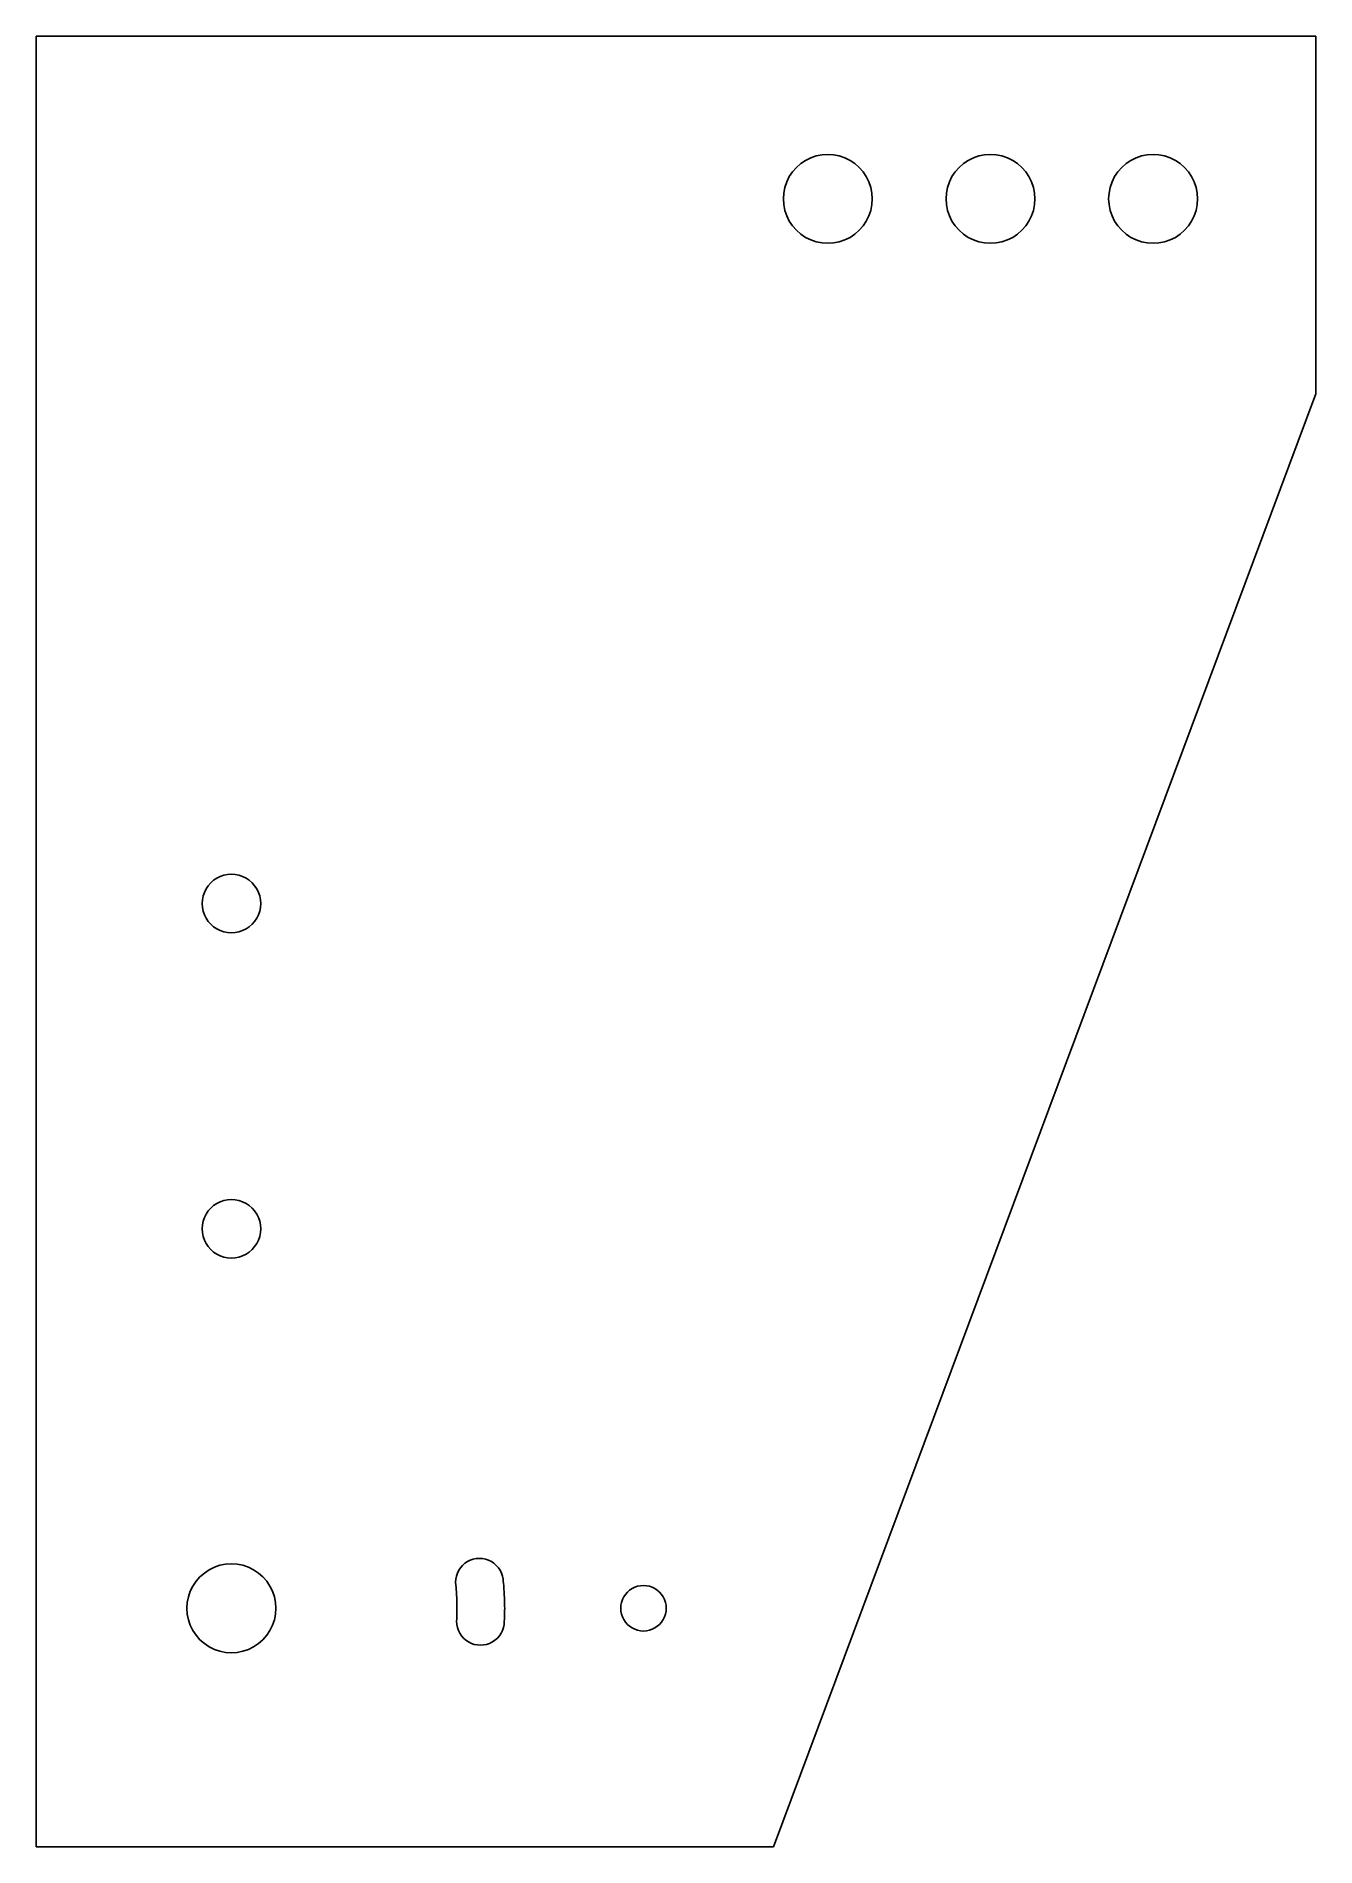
# Model space of a CAD drawing. Header units: metres. Extents: x -18 to 100, y -22 to 145.
import ezdxf

# ---------------------------------------------------------------- set-up
doc = ezdxf.new("R2010")
doc.units = ezdxf.units.M

msp = doc.modelspace()

# ---------------------------------------------------------------- linework, layer by layer
for p, q in [((100, 145), (-18, 145)), ((-18, 145), (-18, -22)), ((100, 112), (100, 145)), ((52.95, 133.551), (53.431, 133.788)), ((53.431, 133.788), (53.9388, 133.96)), ((53.9388, 133.96), (54.4648, 134.065)), ((54.4648, 134.065), (55, 134.1)), ((55, 134.1), (55.5352, 134.065)), ((55.5352, 134.065), (56.0612, 133.96)), ((56.0612, 133.96), (56.569, 133.788)), ((56.569, 133.788), (57.05, 133.551)), ((67.95, 133.551), (68.431, 133.788)), ((68.431, 133.788), (68.9388, 133.96)), ((68.9388, 133.96), (69.4648, 134.065)), ((69.4648, 134.065), (70, 134.1)), ((70, 134.1), (70.5352, 134.065)), ((70.5352, 134.065), (71.0612, 133.96)), ((71.0612, 133.96), (71.569, 133.788)), ((71.569, 133.788), (72.05, 133.551)), ((82.95, 133.551), (83.431, 133.788)), ((83.431, 133.788), (83.9388, 133.96)), ((83.9388, 133.96), (84.4648, 134.065)), ((84.4648, 134.065), (85, 134.1)), ((85, 134.1), (85.5352, 134.065)), ((85.5352, 134.065), (86.0612, 133.96)), ((86.0612, 133.96), (86.569, 133.788)), ((86.569, 133.788), (87.05, 133.551)), ((51.2121, 131.569), (51.4493, 132.05)), ((51.4493, 132.05), (51.7472, 132.496)), ((51.7472, 132.496), (52.1009, 132.899)), ((52.1009, 132.899), (52.5041, 133.253)), ((52.5041, 133.253), (52.95, 133.551)), ((57.05, 133.551), (57.4959, 133.253)), ((57.4959, 133.253), (57.8991, 132.899)), ((57.8991, 132.899), (58.2527, 132.496)), ((58.2527, 132.496), (58.5507, 132.05)), ((58.5507, 132.05), (58.7879, 131.569)), ((66.2121, 131.569), (66.4493, 132.05)), ((66.4493, 132.05), (66.7472, 132.496)), ((66.7472, 132.496), (67.1009, 132.899)), ((67.1009, 132.899), (67.5041, 133.253)), ((67.5041, 133.253), (67.95, 133.551)), ((72.05, 133.551), (72.4959, 133.253)), ((72.4959, 133.253), (72.8991, 132.899)), ((72.8991, 132.899), (73.2527, 132.496)), ((73.2527, 132.496), (73.5507, 132.05)), ((73.5507, 132.05), (73.7879, 131.569)), ((81.2121, 131.569), (81.4493, 132.05)), ((81.4493, 132.05), (81.7472, 132.496)), ((81.7472, 132.496), (82.1009, 132.899)), ((82.1009, 132.899), (82.5041, 133.253)), ((82.5041, 133.253), (82.95, 133.551)), ((87.05, 133.551), (87.4959, 133.253)), ((87.4959, 133.253), (87.8991, 132.899)), ((87.8991, 132.899), (88.2527, 132.496)), ((88.2527, 132.496), (88.5507, 132.05)), ((88.5507, 132.05), (88.7879, 131.569)), ((50.9, 130), (50.9351, 130.535)), ((50.9351, 130.535), (51.0397, 131.061)), ((51.0397, 131.061), (51.2121, 131.569)), ((58.7879, 131.569), (58.9603, 131.061)), ((58.9603, 131.061), (59.0649, 130.535)), ((59.0649, 130.535), (59.1, 130)), ((65.9, 130), (65.9351, 130.535)), ((65.9351, 130.535), (66.0397, 131.061)), ((66.0397, 131.061), (66.2121, 131.569)), ((73.7879, 131.569), (73.9603, 131.061)), ((73.9603, 131.061), (74.0649, 130.535)), ((74.0649, 130.535), (74.1, 130)), ((80.9, 130), (80.9351, 130.535)), ((80.9351, 130.535), (81.0397, 131.061)), ((81.0397, 131.061), (81.2121, 131.569)), ((88.7879, 131.569), (88.9603, 131.061)), ((88.9603, 131.061), (89.0649, 130.535)), ((89.0649, 130.535), (89.1, 130)), ((50.9351, 129.465), (50.9, 130)), ((51.0397, 128.939), (50.9351, 129.465)), ((51.2121, 128.431), (51.0397, 128.939)), ((58.9603, 128.939), (58.7879, 128.431)), ((59.0649, 129.465), (58.9603, 128.939)), ((59.1, 130), (59.0649, 129.465)), ((65.9351, 129.465), (65.9, 130)), ((66.0397, 128.939), (65.9351, 129.465)), ((66.2121, 128.431), (66.0397, 128.939)), ((73.9603, 128.939), (73.7879, 128.431)), ((74.0649, 129.465), (73.9603, 128.939)), ((74.1, 130), (74.0649, 129.465)), ((80.9351, 129.465), (80.9, 130)), ((81.0397, 128.939), (80.9351, 129.465)), ((81.2121, 128.431), (81.0397, 128.939)), ((88.9603, 128.939), (88.7879, 128.431)), ((89.0649, 129.465), (88.9603, 128.939)), ((89.1, 130), (89.0649, 129.465)), ((51.4493, 127.95), (51.2121, 128.431)), ((51.7472, 127.504), (51.4493, 127.95)), ((52.1009, 127.101), (51.7472, 127.504)), ((52.5041, 126.747), (52.1009, 127.101)), ((57.8991, 127.101), (57.4959, 126.747)), ((58.2527, 127.504), (57.8991, 127.101)), ((58.5507, 127.95), (58.2527, 127.504)), ((58.7879, 128.431), (58.5507, 127.95)), ((66.4493, 127.95), (66.2121, 128.431)), ((66.7472, 127.504), (66.4493, 127.95)), ((67.1009, 127.101), (66.7472, 127.504)), ((67.5041, 126.747), (67.1009, 127.101)), ((72.8991, 127.101), (72.4959, 126.747)), ((73.2527, 127.504), (72.8991, 127.101)), ((73.5507, 127.95), (73.2527, 127.504)), ((73.7879, 128.431), (73.5507, 127.95)), ((81.4493, 127.95), (81.2121, 128.431)), ((81.7472, 127.504), (81.4493, 127.95)), ((82.1009, 127.101), (81.7472, 127.504)), ((82.5041, 126.747), (82.1009, 127.101)), ((87.8991, 127.101), (87.4959, 126.747)), ((88.2527, 127.504), (87.8991, 127.101)), ((88.5507, 127.95), (88.2527, 127.504)), ((88.7879, 128.431), (88.5507, 127.95)), ((52.95, 126.449), (52.5041, 126.747)), ((53.431, 126.212), (52.95, 126.449)), ((53.9388, 126.04), (53.431, 126.212)), ((54.4648, 125.935), (53.9388, 126.04)), ((55, 125.9), (54.4648, 125.935)), ((55.5352, 125.935), (55, 125.9)), ((56.0612, 126.04), (55.5352, 125.935)), ((56.569, 126.212), (56.0612, 126.04)), ((57.05, 126.449), (56.569, 126.212)), ((57.4959, 126.747), (57.05, 126.449)), ((67.95, 126.449), (67.5041, 126.747)), ((68.431, 126.212), (67.95, 126.449)), ((68.9388, 126.04), (68.431, 126.212)), ((69.4648, 125.935), (68.9388, 126.04)), ((70, 125.9), (69.4648, 125.935)), ((70.5352, 125.935), (70, 125.9)), ((71.0612, 126.04), (70.5352, 125.935)), ((71.569, 126.212), (71.0612, 126.04)), ((72.05, 126.449), (71.569, 126.212)), ((72.4959, 126.747), (72.05, 126.449)), ((82.95, 126.449), (82.5041, 126.747)), ((83.431, 126.212), (82.95, 126.449)), ((83.9388, 126.04), (83.431, 126.212)), ((84.4648, 125.935), (83.9388, 126.04)), ((85, 125.9), (84.4648, 125.935)), ((85.5352, 125.935), (85, 125.9)), ((86.0612, 126.04), (85.5352, 125.935)), ((86.569, 126.212), (86.0612, 126.04)), ((87.05, 126.449), (86.569, 126.212)), ((87.4959, 126.747), (87.05, 126.449)), ((50, -22), (100, 112)), ((-2.14204, 66.6436), (-1.90918, 66.9092)), ((-1.90918, 66.9092), (-1.64365, 67.142)), ((-1.64365, 67.142), (-1.34999, 67.3383)), ((-1.34999, 67.3383), (-1.03323, 67.4945)), ((-1.03323, 67.4945), (-0.698807, 67.608)), ((-0.698807, 67.608), (-0.352417, 67.6769)), ((-0.352417, 67.6769), (0, 67.7)), ((0, 67.7), (0.352417, 67.6769)), ((0.352417, 67.6769), (0.698807, 67.608)), ((0.698807, 67.608), (1.03323, 67.4945)), ((1.03323, 67.4945), (1.34999, 67.3383)), ((1.34999, 67.3383), (1.64365, 67.142)), ((1.64365, 67.142), (1.90918, 66.9092)), ((1.90918, 66.9092), (2.14204, 66.6436)), ((-2.7, 65), (-2.6769, 65.3524)), ((-2.6769, 65.3524), (-2.60799, 65.6988)), ((-2.60799, 65.6988), (-2.49446, 66.0332)), ((-2.49446, 66.0332), (-2.33826, 66.35)), ((-2.33826, 66.35), (-2.14204, 66.6436)), ((2.14204, 66.6436), (2.33826, 66.35)), ((2.33826, 66.35), (2.49446, 66.0332)), ((2.49446, 66.0332), (2.60799, 65.6988)), ((2.60799, 65.6988), (2.6769, 65.3524)), ((2.6769, 65.3524), (2.7, 65)), ((-2.6769, 64.6476), (-2.7, 65)), ((-2.60799, 64.3012), (-2.6769, 64.6476)), ((-2.49446, 63.9668), (-2.60799, 64.3012)), ((-2.33826, 63.65), (-2.49446, 63.9668)), ((-2.14204, 63.3563), (-2.33826, 63.65)), ((2.33826, 63.65), (2.14204, 63.3563)), ((2.49446, 63.9668), (2.33826, 63.65)), ((2.60799, 64.3012), (2.49446, 63.9668)), ((2.6769, 64.6476), (2.60799, 64.3012)), ((2.7, 65), (2.6769, 64.6476)), ((-1.90918, 63.0908), (-2.14204, 63.3563)), ((-1.64365, 62.8579), (-1.90918, 63.0908)), ((-1.34999, 62.6617), (-1.64365, 62.8579)), ((-1.03323, 62.5055), (-1.34999, 62.6617)), ((-0.698807, 62.392), (-1.03323, 62.5055)), ((-0.352417, 62.3231), (-0.698807, 62.392)), ((0, 62.3), (-0.352417, 62.3231)), ((0.352417, 62.3231), (0, 62.3)), ((0.698807, 62.392), (0.352417, 62.3231)), ((1.03323, 62.5055), (0.698807, 62.392)), ((1.34999, 62.6617), (1.03323, 62.5055)), ((1.64365, 62.8579), (1.34999, 62.6617)), ((1.90918, 63.0908), (1.64365, 62.8579)), ((2.14204, 63.3563), (1.90918, 63.0908)), ((-2.14204, 36.6436), (-1.90918, 36.9092)), ((-1.90918, 36.9092), (-1.64365, 37.142)), ((-1.64365, 37.142), (-1.34999, 37.3383)), ((-1.34999, 37.3383), (-1.03323, 37.4945)), ((-1.03323, 37.4945), (-0.698807, 37.608)), ((-0.698807, 37.608), (-0.352417, 37.6769)), ((-0.352417, 37.6769), (0, 37.7)), ((0, 37.7), (0.352417, 37.6769)), ((0.352417, 37.6769), (0.698807, 37.608)), ((0.698807, 37.608), (1.03323, 37.4945)), ((1.03323, 37.4945), (1.34999, 37.3383)), ((1.34999, 37.3383), (1.64365, 37.142)), ((1.64365, 37.142), (1.90918, 36.9092)), ((1.90918, 36.9092), (2.14204, 36.6436)), ((-2.7, 35), (-2.6769, 35.3524)), ((-2.6769, 35.3524), (-2.60799, 35.6988)), ((-2.60799, 35.6988), (-2.49446, 36.0332)), ((-2.49446, 36.0332), (-2.33826, 36.35)), ((-2.33826, 36.35), (-2.14204, 36.6436)), ((2.14204, 36.6436), (2.33826, 36.35)), ((2.33826, 36.35), (2.49446, 36.0332)), ((2.49446, 36.0332), (2.60799, 35.6988)), ((2.60799, 35.6988), (2.6769, 35.3524)), ((2.6769, 35.3524), (2.7, 35)), ((-2.6769, 34.6476), (-2.7, 35)), ((-2.60799, 34.3012), (-2.6769, 34.6476)), ((-2.49446, 33.9668), (-2.60799, 34.3012)), ((-2.33826, 33.65), (-2.49446, 33.9668)), ((-2.14204, 33.3563), (-2.33826, 33.65)), ((2.33826, 33.65), (2.14204, 33.3563)), ((2.49446, 33.9668), (2.33826, 33.65)), ((2.60799, 34.3012), (2.49446, 33.9668)), ((2.6769, 34.6476), (2.60799, 34.3012)), ((2.7, 35), (2.6769, 34.6476)), ((-1.90918, 33.0908), (-2.14204, 33.3563)), ((-1.64365, 32.8579), (-1.90918, 33.0908)), ((-1.34999, 32.6617), (-1.64365, 32.8579)), ((-1.03323, 32.5055), (-1.34999, 32.6617)), ((-0.698807, 32.392), (-1.03323, 32.5055)), ((-0.352417, 32.3231), (-0.698807, 32.392)), ((0, 32.3), (-0.352417, 32.3231)), ((0.352417, 32.3231), (0, 32.3)), ((0.698807, 32.392), (0.352417, 32.3231)), ((1.03323, 32.5055), (0.698807, 32.392)), ((1.34999, 32.6617), (1.03323, 32.5055)), ((1.64365, 32.8579), (1.34999, 32.6617)), ((1.90918, 33.0908), (1.64365, 32.8579)), ((2.14204, 33.3563), (1.90918, 33.0908)), ((-2.49591, 3.25275), (-2.04999, 3.55069)), ((-2.04999, 3.55069), (-1.569, 3.7879)), ((-1.569, 3.7879), (-1.06116, 3.96028)), ((-1.06116, 3.96028), (-0.535156, 4.06491)), ((-0.535156, 4.06491), (0, 4.09999)), ((0, 4.09999), (0.535156, 4.06491)), ((0.535156, 4.06491), (1.06116, 3.96028)), ((1.06116, 3.96028), (1.569, 3.7879)), ((1.569, 3.7879), (2.04999, 3.55069)), ((2.04999, 3.55069), (2.49591, 3.25275)), ((20.8415, 3.24605), (20.9687, 3.50415)), ((20.9687, 3.50415), (21.1286, 3.74342)), ((21.1286, 3.74342), (21.3184, 3.95978)), ((21.3184, 3.95978), (21.5347, 4.14952)), ((21.5347, 4.14952), (21.774, 4.3094)), ((21.774, 4.3094), (22.0321, 4.43668)), ((22.0321, 4.43668), (22.3046, 4.52919)), ((22.3046, 4.52919), (22.5868, 4.58533)), ((22.5868, 4.58533), (22.874, 4.60414)), ((22.874, 4.60414), (23.1611, 4.58533)), ((23.1611, 4.58533), (23.4434, 4.52919)), ((23.4434, 4.52919), (23.7159, 4.43668)), ((23.7159, 4.43668), (23.974, 4.3094)), ((23.974, 4.3094), (24.2133, 4.14952)), ((24.2133, 4.14952), (24.4296, 3.95978)), ((24.4296, 3.95978), (24.6194, 3.74342)), ((24.6194, 3.74342), (24.7793, 3.50415)), ((24.7793, 3.50415), (24.9065, 3.24605)), ((-3.7879, 1.569), (-3.55069, 2.04999)), ((-3.55069, 2.04999), (-3.25275, 2.49591)), ((-3.25275, 2.49591), (-2.89912, 2.89912)), ((-2.89912, 2.89912), (-2.49591, 3.25275)), ((2.49591, 3.25275), (2.89912, 2.89912)), ((2.89912, 2.89912), (3.25275, 2.49591)), ((3.25275, 2.49591), (3.55069, 2.04999)), ((3.55069, 2.04999), (3.7879, 1.569)), ((20.674, 2.40414), (20.6928, 2.6913)), ((20.6928, 2.11699), (20.674, 2.40414)), ((20.6928, 2.6913), (20.749, 2.97356)), ((20.7129, 1.91728), (20.6928, 2.11699)), ((20.7313, 1.71742), (20.7129, 1.91728)), ((20.7479, 1.5174), (20.7313, 1.71742)), ((20.749, 2.97356), (20.8415, 3.24605)), ((24.9065, 3.24605), (24.999, 2.97356)), ((24.999, 2.97356), (25.0552, 2.6913)), ((25.0552, 2.6913), (25.0753, 2.49161)), ((25.0753, 2.49161), (25.0936, 2.29173)), ((25.0936, 2.29173), (25.1103, 2.09171)), ((25.1103, 2.09171), (25.1251, 1.89156)), ((25.1251, 1.89156), (25.1571, 1.40411)), ((36.7216, 1.66603), (36.95, 1.81865)), ((36.95, 1.81865), (37.1964, 1.94014)), ((37.1964, 1.94014), (37.4565, 2.02844)), ((37.4565, 2.02844), (37.7259, 2.08203)), ((37.7259, 2.08203), (38, 2.09999)), ((38, 2.09999), (38.2741, 2.08203)), ((38.2741, 2.08203), (38.5435, 2.02844)), ((38.5435, 2.02844), (38.8036, 1.94014)), ((38.8036, 1.94014), (39.05, 1.81865)), ((39.05, 1.81865), (39.2784, 1.66603)), ((-4.09999, 0), (-4.06491, 0.535156)), ((-4.06491, -0.535156), (-4.09999, 0)), ((-4.06491, 0.535156), (-3.96028, 1.06116)), ((-3.96028, 1.06116), (-3.7879, 1.569)), ((3.7879, 1.569), (3.96028, 1.06116)), ((3.96028, 1.06116), (4.06491, 0.535156)), ((4.06491, 0.535156), (4.09999, 0)), ((4.09999, 0), (4.06491, -0.535156)), ((20.7596, 1.3604), (20.7479, 1.5174)), ((20.7685, 1.20372), (20.7596, 1.3604)), ((20.7781, 1.00323), (20.7685, 1.20372)), ((20.786, 0.802673), (20.7781, 1.00323)), ((20.7921, 0.602066), (20.786, 0.802673)), ((20.7965, 0.401398), (20.7921, 0.602066)), ((20.7991, 0.200699), (20.7965, 0.401398)), ((20.8, 0), (20.7991, 0.200699)), ((20.7991, -0.200699), (20.8, 0)), ((25.1571, 1.40411), (25.1685, 1.20372)), ((25.1685, 1.20372), (25.1781, 1.00323)), ((25.1781, 1.00323), (25.186, 0.802673)), ((25.186, 0.802673), (25.1921, 0.602066)), ((25.1921, 0.602066), (25.1965, 0.401398)), ((25.1965, 0.401398), (25.1991, 0.200699)), ((25.1991, 0.200699), (25.2, 0)), ((25.2, 0), (25.1991, -0.200699)), ((35.9, 0), (35.918, 0.274094)), ((35.918, -0.274094), (35.9, 0)), ((35.918, 0.274094), (35.9715, 0.543518)), ((35.9715, 0.543518), (36.0598, 0.803635)), ((36.0598, 0.803635), (36.1813, 1.04999)), ((36.1813, 1.04999), (36.334, 1.2784)), ((36.334, 1.2784), (36.5151, 1.48491)), ((36.5151, 1.48491), (36.7216, 1.66603)), ((39.2784, 1.66603), (39.4849, 1.48491)), ((39.4849, 1.48491), (39.666, 1.2784)), ((39.666, 1.2784), (39.8186, 1.04999)), ((39.8186, 1.04999), (39.9401, 0.803635)), ((39.9401, 0.803635), (40.0284, 0.543518)), ((40.0284, 0.543518), (40.082, 0.274094)), ((40.082, 0.274094), (40.1, 0)), ((40.1, 0), (40.082, -0.274094)), ((-3.96028, -1.06116), (-4.06491, -0.535156)), ((-3.7879, -1.569), (-3.96028, -1.06116)), ((-3.55069, -2.04999), (-3.7879, -1.569)), ((3.7879, -1.569), (3.55069, -2.04999)), ((3.96028, -1.06116), (3.7879, -1.569)), ((4.06491, -0.535156), (3.96028, -1.06116)), ((20.7685, -1.20372), (20.7781, -1.00323)), ((20.7873, -1.49088), (20.7685, -1.20372)), ((20.7781, -1.00323), (20.786, -0.802673)), ((20.786, -0.802673), (20.7921, -0.602066)), ((20.8434, -1.77312), (20.7873, -1.49088)), ((20.7921, -0.602066), (20.7965, -0.401398)), ((20.7965, -0.401398), (20.7991, -0.200699)), ((25.1496, -1.49088), (25.0935, -1.77312)), ((25.1685, -1.20372), (25.1496, -1.49088)), ((25.1781, -1.00323), (25.1685, -1.20372)), ((25.186, -0.802673), (25.1781, -1.00323)), ((25.1921, -0.602066), (25.186, -0.802673)), ((25.1965, -0.401398), (25.1921, -0.602066)), ((25.1991, -0.200699), (25.1965, -0.401398)), ((35.9715, -0.543518), (35.918, -0.274094)), ((36.0598, -0.803635), (35.9715, -0.543518)), ((36.1813, -1.04999), (36.0598, -0.803635)), ((36.334, -1.2784), (36.1813, -1.04999)), ((36.5151, -1.48491), (36.334, -1.2784)), ((36.7216, -1.66603), (36.5151, -1.48491)), ((36.95, -1.81865), (36.7216, -1.66603)), ((39.2784, -1.66603), (39.05, -1.81865)), ((39.4849, -1.48491), (39.2784, -1.66603)), ((39.666, -1.2784), (39.4849, -1.48491)), ((39.8186, -1.04999), (39.666, -1.2784)), ((39.9401, -0.803635), (39.8186, -1.04999)), ((40.0284, -0.543518), (39.9401, -0.803635)), ((40.082, -0.274094), (40.0284, -0.543518)), ((-3.25275, -2.49591), (-3.55069, -2.04999)), ((-2.89912, -2.89912), (-3.25275, -2.49591)), ((-2.49591, -3.25275), (-2.89912, -2.89912)), ((-2.04999, -3.55069), (-2.49591, -3.25275)), ((2.49591, -3.25275), (2.04999, -3.55069)), ((2.89912, -2.89912), (2.49591, -3.25275)), ((3.25275, -2.49591), (2.89912, -2.89912)), ((3.55069, -2.04999), (3.25275, -2.49591)), ((20.9359, -2.04562), (20.8434, -1.77312)), ((21.0632, -2.30373), (20.9359, -2.04562)), ((21.2231, -2.543), (21.0632, -2.30373)), ((21.4128, -2.75935), (21.2231, -2.543)), ((21.6292, -2.9491), (21.4128, -2.75935)), ((21.8685, -3.10898), (21.6292, -2.9491)), ((22.1266, -3.23625), (21.8685, -3.10898)), ((22.3991, -3.32875), (22.1266, -3.23625)), ((22.6813, -3.3849), (22.3991, -3.32875)), ((23.5379, -3.32875), (23.2556, -3.3849)), ((23.8104, -3.23625), (23.5379, -3.32875)), ((24.0685, -3.10898), (23.8104, -3.23625)), ((24.3077, -2.9491), (24.0685, -3.10898)), ((24.5241, -2.75935), (24.3077, -2.9491)), ((24.7139, -2.543), (24.5241, -2.75935)), ((24.8737, -2.30373), (24.7139, -2.543)), ((25.001, -2.04562), (24.8737, -2.30373)), ((25.0935, -1.77312), (25.001, -2.04562)), ((37.1964, -1.94014), (36.95, -1.81865)), ((37.4565, -2.02844), (37.1964, -1.94014)), ((37.7259, -2.08203), (37.4565, -2.02844)), ((38, -2.09999), (37.7259, -2.08203)), ((38.2741, -2.08203), (38, -2.09999)), ((38.5435, -2.02844), (38.2741, -2.08203)), ((38.8036, -1.94014), (38.5435, -2.02844)), ((39.05, -1.81865), (38.8036, -1.94014)), ((-1.569, -3.7879), (-2.04999, -3.55069)), ((-1.06116, -3.96028), (-1.569, -3.7879)), ((-0.535156, -4.06491), (-1.06116, -3.96028)), ((0, -4.09999), (-0.535156, -4.06491)), ((0.535156, -4.06491), (0, -4.09999)), ((1.06116, -3.96028), (0.535156, -4.06491)), ((1.569, -3.7879), (1.06116, -3.96028)), ((2.04999, -3.55069), (1.569, -3.7879)), ((22.9685, -3.40372), (22.6813, -3.3849)), ((23.2556, -3.3849), (22.9685, -3.40372)), ((-18, -22), (50, -22))]:
    msp.add_line(p, q)

doc.saveas('drawing.dxf')
